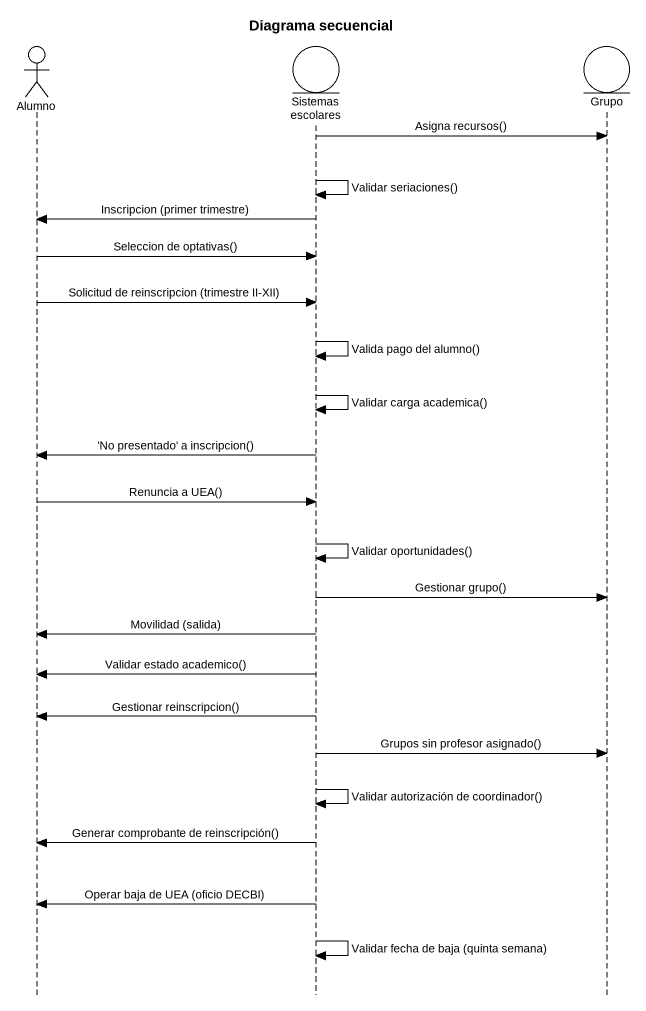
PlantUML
@startuml
title Diagrama secuencial
hide footbox
actor Alumno
entity "Sistemas escolares" as Sistemas_escolares
entity Grupo

Sistemas_escolares -> Grupo : Asigna recursos()
Sistemas_escolares -> Sistemas_escolares : Validar seriaciones()
Sistemas_escolares -> Alumno : Inscripcion (primer trimestre)
Alumno -> Sistemas_escolares : Seleccion de optativas()
Alumno -> Sistemas_escolares : Solicitud de reinscripcion (trimestre II-XII)
Sistemas_escolares -> Sistemas_escolares : Valida pago del alumno()
Sistemas_escolares -> Sistemas_escolares : Validar carga academica()
Sistemas_escolares -> Alumno : 'No presentado' a inscripcion()
Alumno -> Sistemas_escolares : Renuncia a UEA()
Sistemas_escolares -> Sistemas_escolares : Validar oportunidades()
Sistemas_escolares -> Grupo : Gestionar grupo()
Sistemas_escolares -> Alumno : Movilidad (salida)
Sistemas_escolares -> Alumno : Validar estado academico()
Sistemas_escolares -> Alumno : Gestionar reinscripcion()
Sistemas_escolares -> Grupo : Grupos sin profesor asignado()
Sistemas_escolares -> Sistemas_escolares : Validar autorización de coordinador()
Sistemas_escolares -> Alumno : Generar comprobante de reinscripción()
Sistemas_escolares -> Alumno : Operar baja de UEA (oficio DECBI)
Sistemas_escolares -> Sistemas_escolares : Validar fecha de baja (quinta semana)
@enduml
